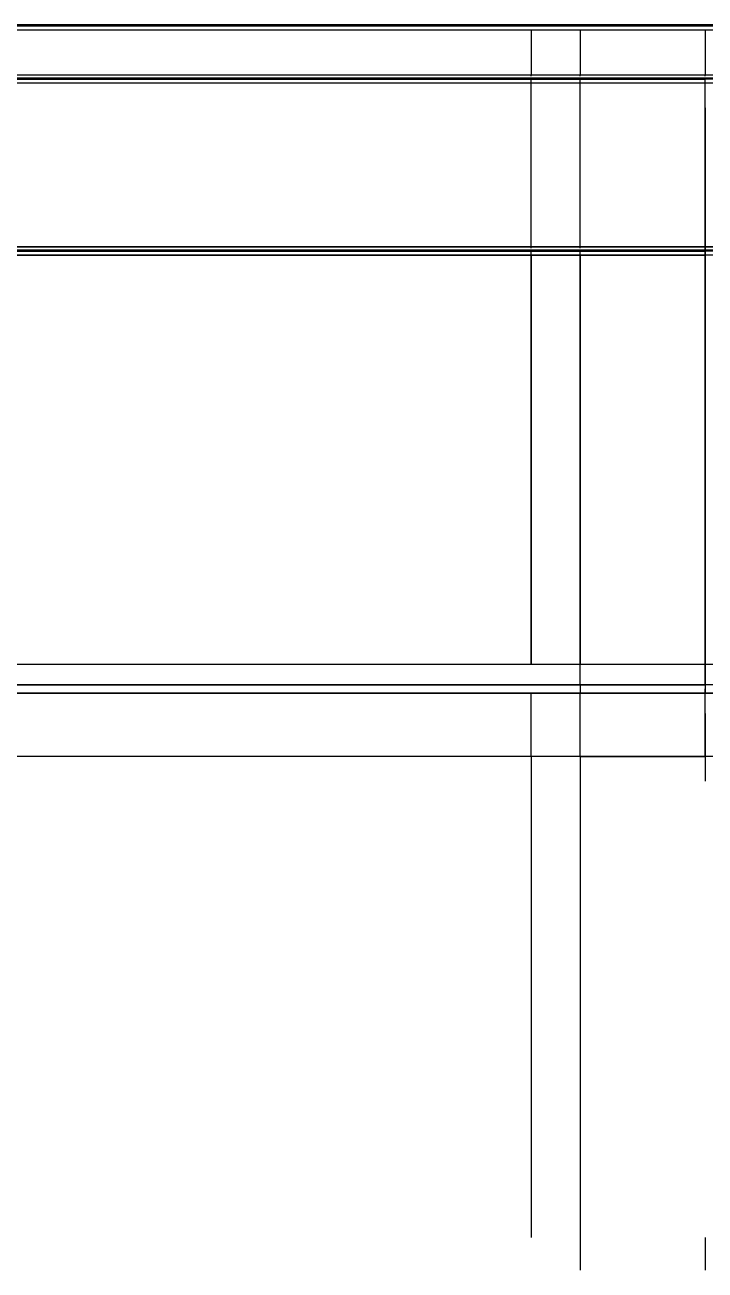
# Model space of a CAD drawing. Header units: metres. Extents: x -754 to -127, y 0 to 641.
# Drawn here: x -587.8 to -421.5, y 0 to 304.3 of the extents above; entities that cross this region are included whole.
import ezdxf

# ---------------------------------------------------------------- set-up
doc = ezdxf.new("R2010")
doc.units = ezdxf.units.M

msp = doc.modelspace()

# ---------------------------------------------------------------- linework, layer by layer
for p, q in [((-127.4, 304.25, -71.83), (-700, 304.25, -505.03)), ((-421.5, 303, -992.1), (-754, 303, -586.02)), ((-700, 304.25, -91.02), (-127.4, 304.25, -89.83)), ((-127.4, 304, -72.27), (-700, 304, -505.3)), ((-700, 304, -91.02), (-127.4, 304, -90.09)), ((-127.4, 303, -73.02), (-700, 303, -506.77)), ((-127.4, 303, -90.27), (-700, 303, -91.02)), ((-464, 303, -888.55), (-464, 303, -888.05)), ((-464, 303, -888.05), (-464, 292, -888.05)), ((-464, 303, -886.55), (-464, 303, -886.05)), ((-464, 303, -886.05), (-464, 292, -886.05)), ((-464, 303, -809.8), (-464, 292, -809.8)), ((-464, 303, -809.3), (-464, 303, -809.8)), ((-464, 303, -807.8), (-464, 292, -807.8)), ((-464, 303, -807.3), (-464, 303, -807.8)), ((-452, 303, -967.48), (-452, 303, -966.98)), ((-452, 303, -966.98), (-452, 292, -966.98)), ((-452, 303, -965.48), (-452, 303, -964.98)), ((-452, 303, -964.98), (-452, 292, -964.98)), ((-452, 303, -897.68), (-452, 303, -896.68)), ((-452, 303, -896.68), (-452, 292, -896.68)), ((-452, 303, -799.18), (-452, 292, -799.18)), ((-452, 303, -798.18), (-452, 303, -799.18)), ((-452, 303, -768.85), (-452, 303, -767.85)), ((-452, 303, -767.85), (-452, 292, -767.85)), ((-421.5, 303.01, -992.1), (-421.5, 303, -1095.59)), ((-421.5, 303, -1080.34), (-421.5, 292, -1080.34)), ((-421.5, 303, -1079.84), (-421.5, 303, -1080.34)), ((-421.5, 303, -1078.34), (-421.5, 292, -1078.34)), ((-421.5, 303, -1077.84), (-421.5, 303, -1078.34)), ((-421.5, 303, -992.1), (-421.5, 303, -991.6)), ((-421.5, 303, -991.6), (-421.5, 292, -991.6)), ((-421.5, 303, -990.1), (-421.5, 303, -989.6)), ((-421.5, 303, -989.6), (-421.5, 292, -989.6)), ((-754, 291.25, -586.02), (-421.5, 291.25, -1095.59)), ((-754, 291, -586.02), (-421.5, 291, -1095.78)), ((-421.5, 290, -974.85), (-754, 290, -586.02)), ((-127.4, 292, -72.27), (-700, 292, -506.77)), ((-127.4, 292, -90.27), (-700, 292, -91.02)), ((-127.4, 291.25, -71.83), (-700, 291.25, -506.33)), ((-127.4, 291, -72.08), (-700, 291, -506.77)), ((-127.4, 290, -73.02), (-700, 290, -506.77)), ((-127.4, 290, -90.27), (-700, 290, -91.02)), ((-464, 291.73, -888.6), (-464, 292, -888.05)), ((-464, 291.73, -886.6), (-464, 292, -886.05)), ((-464, 291.73, -809.25), (-464, 292, -809.8)), ((-464, 291.73, -807.25), (-464, 292, -807.8)), ((-464, 290, -888.05), (-464, 291, -888.05)), ((-464, 290, -886.05), (-464, 291, -886.05)), ((-464, 290, -809.8), (-464, 291, -809.8)), ((-464, 290, -807.8), (-464, 291, -807.8)), ((-464, 250, -887.3), (-464, 290, -887.3)), ((-464, 250, -885.3), (-464, 290, -885.3)), ((-464, 250, -810.55), (-464, 290, -810.55)), ((-464, 250, -808.55), (-464, 290, -808.55)), ((-464, 250, -799.93), (-464, 290, -799.93)), ((-452, 291.73, -967.52), (-452, 292, -966.98)), ((-452, 291.73, -965.52), (-452, 292, -964.98)), ((-452, 291.73, -897.22), (-452, 292, -896.68)), ((-452, 291.73, -798.63), (-452, 292, -799.18)), ((-452, 291.73, -768.4), (-452, 292, -767.85)), ((-452, 290, -966.98), (-452, 291, -966.98)), ((-452, 290, -964.98), (-452, 291, -964.98)), ((-452, 290, -896.68), (-452, 291, -896.68)), ((-452, 290, -799.18), (-452, 291, -799.18)), ((-452, 290, -767.85), (-452, 291, -767.85)), ((-452, 250, -966.23), (-452, 290, -966.23)), ((-452, 250, -964.23), (-452, 290, -964.23)), ((-452, 250, -895.93), (-452, 290, -895.93)), ((-452, 250, -767.1), (-452, 290, -767.1)), ((-421.5, 292, -1095.59), (-421.5, 292.01, -992.51)), ((-421.5, 291.73, -1096.14), (-421.5, 292, -1095.59)), ((-421.5, 291.73, -1079.79), (-421.5, 292, -1080.34)), ((-421.5, 291.73, -1077.79), (-421.5, 292, -1078.34)), ((-421.5, 291.73, -992.15), (-421.5, 292, -991.6)), ((-421.5, 291.73, -990.15), (-421.5, 292, -989.6)), ((-421.5, 291.73, -976.15), (-421.5, 292, -975.6)), ((-421.5, 291.25, -1096.01), (-421.5, 291.26, -992.51)), ((-421.5, 291, -1095.69), (-421.5, 291.01, -992.51)), ((-421.5, 290, -1095.59), (-421.5, 291, -1095.59)), ((-421.5, 290, -1080.34), (-421.5, 291, -1080.34)), ((-421.5, 290, -1078.34), (-421.5, 291, -1078.34)), ((-421.5, 290, -991.6), (-421.5, 291, -991.6)), ((-421.5, 290, -989.6), (-421.5, 291, -989.6)), ((-421.5, 290, -975.6), (-421.5, 291, -975.6)), ((-421.5, 291, -1095.59), (-421.5, 291, -1095.78)), ((-421.5, 291, -975.6), (-421.5, 291, -975.79)), ((-421.5, 290, -974.85), (-421.5, 290.01, -1095.59)), ((-421.5, 274, -1094.84), (-421.5, 290, -1094.84)), ((-421.5, 290, -1094.84), (-421.5, 290, -974.85)), ((-421.5, 274, -1081.09), (-421.5, 290, -1081.09)), ((-421.5, 283.99, -1079.09), (-421.5, 290, -1079.09)), ((-421.5, 283.99, -990.85), (-421.5, 290, -990.85)), ((-421.5, 250, -988.85), (-421.5, 290, -988.85)), ((-421.5, 250, -974.85), (-421.5, 290, -974.85)), ((-421.5, 284, -990.85), (-421.5, 283.99, -1079.09)), ((-421.5, 283.99, -1079.09), (-421.5, 274, -1079.09)), ((-421.5, 283.99, -990.85), (-421.5, 250, -990.85)), ((-421.5, 274, -1097.27), (-421.5, 273, -1097.27)), ((-421.5, 274, -1077.02), (-421.5, 273, -1077.02)), ((-421.5, 274, -1097.27), (-421.5, 274, -1077.02)), ((-421.5, 273, -1097.27), (-421.5, 273, -1087.15)), ((-421.5, 273, -1077.02), (-421.5, 273, -1087.15)), ((-421.5, 271.38, -1095.4), (-421.5, 271.38, -1094.4)), ((-421.5, 271.38, -1094.4), (-421.5, 250, -1094.4)), ((-421.5, 271.38, -1094.4), (-421.5, 271.38, -1087.15)), ((-421.5, 271.38, -1079.9), (-421.5, 271.38, -1087.15)), ((-421.5, 271.38, -1079.9), (-421.5, 250, -1079.9)), ((-421.5, 271.38, -1078.9), (-421.5, 271.38, -1079.9)), ((-421.5, 268, -1082.81), (-421.5, 148, -1082.81)), ((-754, 250, -628.06), (-452, 250, -767.85)), ((-127.4, 250, -73.02), (-754, 250, -544.06)), ((-700, 250, -91.02), (-127.4, 250, -90.27)), ((-464, 249.73, -888.6), (-464, 250, -888.05)), ((-464, 249.73, -886.6), (-464, 250, -886.05)), ((-464, 249.73, -809.25), (-464, 250, -809.8)), ((-464, 249.73, -807.25), (-464, 250, -807.8)), ((-464, 250, -885.3), (-464, 250, -885.3)), ((-464, 250, -810.55), (-464, 250, -810.55)), ((-452, 250, -974.35), (-421.5, 250, -990.85)), ((-452, 250, -767.85), (-452, 250, -974.35)), ((-452, 249.73, -967.52), (-452, 250, -966.97)), ((-452, 249.73, -965.52), (-452, 250, -964.97)), ((-452, 249.73, -897.22), (-452, 250, -896.68)), ((-452, 249.73, -798.63), (-452, 250, -799.18)), ((-452, 249.73, -768.4), (-452, 250, -767.85)), ((-452, 250, -964.22), (-452, 250, -964.22)), ((-421.5, 249.72, -1094.94), (-421.5, 250, -1094.4)), ((-421.5, 250, -1094.4), (-421.5, 250, -1087.15)), ((-421.5, 250, -1079.9), (-421.5, 250, -1087.15)), ((-421.5, 249.72, -1079.35), (-421.5, 250, -1079.9)), ((-421.5, 249.73, -990.15), (-421.5, 250, -989.6)), ((-421.5, 249.73, -976.15), (-421.5, 250, -975.6)), ((-421.5, 249.73, -992.15), (-421.5, 250, -991.6)), ((-421.5, 250, -991.6), (-421.5, 250, -990.85)), ((-421.5, 249.25, -992.04), (-421.5, 249.73, -992.15)), ((-127.4, 249.25, -71.83), (-728, 249.25, -516.95)), ((-127.4, 249, -72.08), (-700, 249, -506.77)), ((-127.4, 248, -73.02), (-700, 248, -506.77)), ((-127.4, 248, -90.27), (-700, 248, -91.02)), ((-638, 249.25, -665.68), (-421.5, 249.25, -976.01)), ((-638, 249, -665.26), (-421.5, 249, -975.6)), ((-638, 248, -665.26), (-421.5, 248, -974.85)), ((-464, 249, -888.05), (-464, 249, -888.24)), ((-464, 248, -888.05), (-464, 249, -888.05)), ((-464, 249, -886.05), (-464, 249, -886.24)), ((-464, 248, -886.05), (-464, 249, -886.05)), ((-464, 249, -809.8), (-464, 249, -809.61)), ((-464, 248, -809.8), (-464, 249, -809.8)), ((-464, 249, -807.8), (-464, 249, -807.61)), ((-464, 248, -807.8), (-464, 249, -807.8)), ((-464, 248, -887.3), (-464, 148, -887.3)), ((-464, 248, -886.05), (-464, 248, -885.3)), ((-464, 248, -809.8), (-464, 248, -810.55)), ((-464, 248, -808.55), (-464, 148, -808.55)), ((-464, 148, -799.93), (-464, 248, -799.93)), ((-464, 248, -885.3), (-464, 148, -885.3)), ((-464, 248, -810.55), (-464, 148, -810.55)), ((-452, 249, -966.97), (-452, 249, -967.16)), ((-452, 248, -966.98), (-452, 249, -966.98)), ((-452, 249, -964.97), (-452, 249, -965.16)), ((-452, 248, -964.98), (-452, 249, -964.98)), ((-452, 249, -896.68), (-452, 249, -896.86)), ((-452, 248, -896.68), (-452, 249, -896.68)), ((-452, 249, -799.18), (-452, 249, -798.99)), ((-452, 248, -799.18), (-452, 249, -799.18)), ((-452, 249, -767.85), (-452, 249, -768.04)), ((-452, 248, -767.85), (-452, 249, -767.85)), ((-452, 248, -966.22), (-452, 148, -966.22)), ((-452, 248, -964.97), (-452, 248, -964.22)), ((-452, 148, -895.93), (-452, 248, -895.93)), ((-452, 148, -767.1), (-452, 248, -767.1)), ((-452, 248, -964.23), (-452, 148, -964.23)), ((-421.5, 249.25, -1094.83), (-421.5, 249.25, -1087.15)), ((-421.5, 249.25, -1079.46), (-421.5, 249.25, -1087.15)), ((-421.5, 249.25, -976.01), (-421.5, 249.25, -992)), ((-421.5, 249, -991.79), (-421.5, 249.25, -992.04)), ((-421.5, 249, -1094.4), (-421.5, 249, -1094.58)), ((-421.5, 248, -1094.4), (-421.5, 249, -1094.4)), ((-421.5, 249, -1094.4), (-421.5, 249, -1087.15)), ((-421.5, 249, -1079.9), (-421.5, 249, -1087.15)), ((-421.5, 249, -1079.9), (-421.5, 249, -1079.71)), ((-421.5, 248, -1079.9), (-421.5, 249, -1079.9)), ((-421.5, 249, -975.79), (-421.5, 249, -991.6)), ((-421.5, 249, -989.6), (-421.5, 249, -989.79)), ((-421.5, 248, -989.6), (-421.5, 249, -989.6)), ((-421.5, 249, -975.6), (-421.5, 249, -975.79)), ((-421.5, 248, -975.6), (-421.5, 249, -975.6)), ((-421.5, 249, -991.6), (-421.5, 249, -991.79)), ((-421.5, 249, -991.6), (-421.5, 248, -991.6)), ((-421.5, 248, -1094.4), (-421.5, 248, -1093.65)), ((-421.5, 248, -1093.65), (-421.5, 248, -1087.15)), ((-421.5, 248, -1080.65), (-421.5, 248, -1087.15)), ((-421.5, 248, -1079.9), (-421.5, 248, -1080.65)), ((-421.5, 248, -974.85), (-421.5, 248, -990.85)), ((-421.5, 148, -974.85), (-421.5, 248, -974.85)), ((-421.5, 248, -1093.65), (-421.5, 156, -1093.64)), ((-421.5, 248, -1080.65), (-421.5, 156, -1080.64)), ((-421.5, 248, -991.6), (-421.5, 248, -990.85)), ((-421.5, 248, -990.85), (-421.5, 142, -990.85)), ((-421.5, 248, -988.85), (-421.5, 142, -988.85)), ((-421.5, 159, -1090.64), (-421.5, 245, -1090.65)), ((-421.5, 245, -1090.65), (-421.5, 245, -1083.65)), ((-421.5, 159.5, -1090.14), (-421.5, 244.5, -1090.15)), ((-421.5, 244.5, -1090.15), (-421.5, 244.5, -1084.15)), ((-421.5, 159.5, -1084.14), (-421.5, 159.5, -1090.14)), ((-421.5, 159, -1083.64), (-421.5, 159, -1090.64)), ((-421.5, 154, -1094.68), (-421.5, 156, -1094.68)), ((-421.5, 156, -1093.64), (-421.5, 156, -1094.68)), ((-421.5, 156, -1087.14), (-421.5, 156, -1093.64)), ((-421.5, 156, -1087.14), (-421.5, 156, -1080.64)), ((-421.5, 156, -1080.64), (-421.5, 156, -1079.6)), ((-421.5, 154, -1079.6), (-421.5, 156, -1079.6)), ((-421.5, 154, -1087.14), (-421.5, 154, -1094.68)), ((-421.5, 154, -1087.14), (-421.5, 154, -1079.6)), ((-421.5, 154, -1094.68), (-421.5, 154, -1095.14)), ((-421.5, 154, -1095.14), (-421.5, 142, -1095.14)), ((-421.5, 154, -1079.6), (-421.5, 154, -1079.14)), ((-421.5, 154, -1079.14), (-421.5, 142, -1079.14)), ((-127.4, 148, -73.02), (-700, 148, -109.02)), ((-127.4, 148, -89.52), (-700, 148, -91.02)), ((-452, 148, -768.6), (-638, 148, -666.02)), ((-452, 148, -897.43), (-464, 148, -827.43)), ((-452, 148, -798.42), (-464, 148, -827.43)), ((-421.5, 148, -976.35), (-452, 148, -768.6)), ((-452, 143, -897.43), (-452, 148, -897.43)), ((-452, 143, -798.42), (-452, 148, -798.42)), ((-452, 143, -768.6), (-452, 148, -768.6)), ((-421.5, 143, -976.35), (-421.5, 148, -976.35)), ((-754, 143, -586.02), (-421.5, 143, -976.35)), ((-127.4, 143, -71.98), (-700, 143, -109.02)), ((-452, 143, -896.97), (-452, 141, -896.97)), ((-452, 143, -798.88), (-452, 141, -798.88)), ((-452, 143, -768.14), (-452, 141, -768.14)), ((-452, 143, -896.97), (-452, 143, -897.43)), ((-452, 143, -798.88), (-452, 143, -798.42)), ((-452, 143, -768.14), (-452, 143, -768.6)), ((-421.5, 143, -975.89), (-421.5, 141, -975.89)), ((-421.5, 143, -975.89), (-421.5, 143, -976.35)), ((-754, 141, -586.02), (-452, 141, -768.14)), ((-127.4, 141, -73.02), (-700, 141, -109.02)), ((-700, 141, -91.02), (-127.4, 141, -89.98)), ((-464, 125.5, -799.92), (-464, 141, -799.92)), ((-452, 141, -768.14), (-421.5, 141, -975.89)), ((-452, 125.5, -895.93), (-452, 141, -895.93)), ((-452, 125.5, -767.1), (-452, 141, -767.1)), ((-421.5, 142, -975.89), (-421.5, 142, -1094.86)), ((-421.5, 136, -1096.84), (-421.5, 142, -1096.84)), ((-421.5, 142, -1096.84), (-421.5, 142, -1094.86)), ((-421.5, 142, -1095.14), (-421.5, 142, -1093.64)), ((-421.5, 142, -1079.14), (-421.5, 142, -1093.64)), ((-421.5, 125.5, -974.85), (-421.5, 141, -974.85)), ((-421.5, 136.01, -974.85), (-421.5, 136, -1094.84)), ((-421.5, 136, -1094.84), (-421.5, 136, -1096.84)), ((-421.5, 136, -1094.84), (-421.5, 119.5, -1094.84)), ((-421.5, 134.5, -1094.84), (-421.5, 134.5, -1104.84)), ((-421.5, 128.5, -1094.84), (-421.5, 128.5, -1104.84)), ((-452, 125.5, -767.1), (-728, 125.5, -656.06)), ((-127.4, 125.5, -74.02), (-700, 125.5, -109.02)), ((-464, 125.5, -894.93), (-464, 119.5, -894.93)), ((-464, 125.5, -800.92), (-464, 119.5, -800.92)), ((-452, 125.5, -767.1), (-421.5, 125.5, -974.85)), ((-452, 125.5, -973.85), (-452, 119.5, -973.85)), ((-464, 119.5, -894.93), (-464, 8, -894.93)), ((-464, 119.5, -800.92), (-464, 8, -800.92)), ((-452, 119.5, -973.85), (-452, 8, -973.85)), ((-452, 8, -900.93), (-452, 0, -900.93)), ((-452, 8, -794.92), (-452, 0, -794.92)), ((-452, 8, -772.1), (-452, 0, -772.1)), ((-421.5, 8, -979.85), (-421.5, 0, -979.85))]:
    msp.add_line(p, q)

doc.saveas('drawing.dxf')
